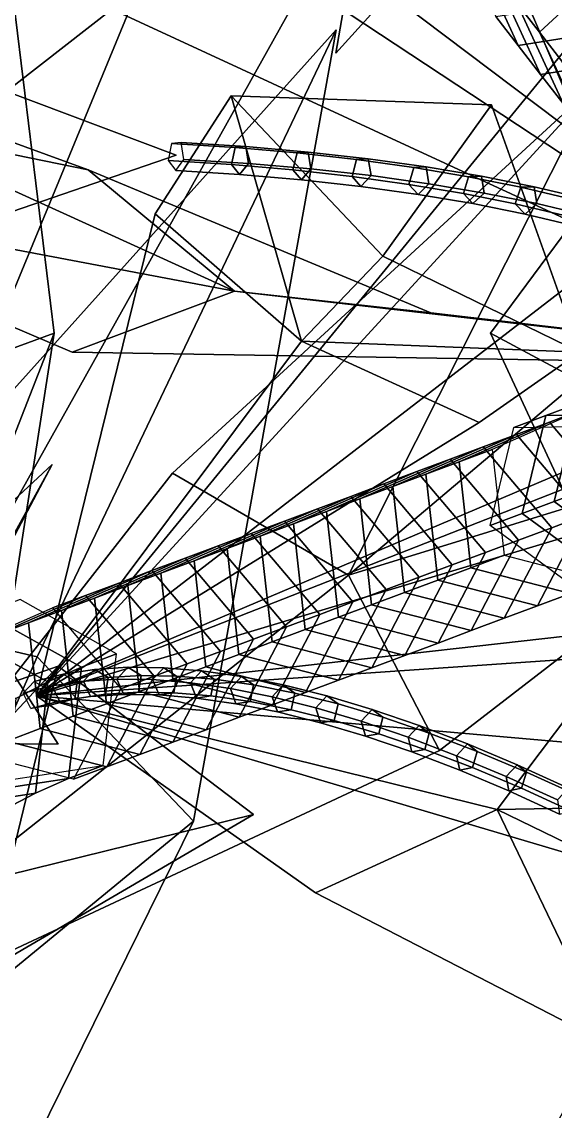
# Model space of a CAD drawing. Header units: metres. Extents: x -366 to 149, y -229 to 234.
# Drawn here: x -17.4 to -5.36, y 2.64 to 27.22 of the extents above; entities that cross this region are included whole.
import ezdxf

# ---------------------------------------------------------------- set-up
doc = ezdxf.new("R2010")
doc.units = ezdxf.units.M

msp = doc.modelspace()

# ---------------------------------------------------------------- linework, layer by layer
at = {"layer": 'coral-li_Intrnd', "color": 3}
for points in [[(-7.2363, 28.9512, 273.6055), (-7.7432, 29.6062, 275.7333), (-6.7021, 27.3413, 276.6785), (-6.1953, 26.6863, 274.5507)], [(-3.7266, 28.8257, 267.1297), (-4.2334, 29.4807, 269.2575), (-6.2226, 27.6413, 269.3499), (-5.7158, 26.9863, 267.2221)], [(-6.7295, 28.2962, 271.4777), (-7.2363, 28.9512, 273.6055), (-6.1953, 26.6863, 274.5507), (-5.6885, 26.03143, 272.4229)], [(-3.2198, 28.1708, 265.0019), (-3.7266, 28.8257, 267.1297), (-5.7158, 26.9863, 267.2221), (-5.209, 26.3313, 265.0943)], [(-6.2226, 27.6413, 269.3499), (-6.7295, 28.2962, 271.4777), (-5.6885, 26.03143, 272.4229), (-5.1816, 25.3764, 270.295)], [(-6.1953, 26.6863, 274.5507), (-6.7021, 27.3413, 276.6785), (-4.1141, 27.7512, 277.1688), (-3.6072, 27.09633, 275.041)], [(-5.7158, 26.9863, 267.2221), (-6.2226, 27.6413, 269.3499), (-5.1816, 25.3764, 270.295), (-4.6748, 24.7214, 268.1672)], [(-5.6885, 26.03143, 272.4229), (-6.1953, 26.6863, 274.5507), (-3.6072, 27.09633, 275.041), (-3.1004, 26.4413, 272.9131)], [(-5.209, 26.3313, 265.0943), (-5.7158, 26.9863, 267.2221), (-4.6748, 24.7214, 268.1672), (-4.1679, 24.06653, 266.0394)], [(-5.1816, 25.3764, 270.295), (-5.6885, 26.03143, 272.4229), (-3.1004, 26.4413, 272.9131), (-2.5935, 25.7863, 270.7853)], [(-4.8429, 18.6087, 467.802), (-4.119, 18.879, 469.6491), (-4.6579, 16.6681, 470.1838), (-5.3818, 16.3978, 468.3368)], [(-5.4871, 18.1892, 461.5327), (-4.7391, 18.4685, 463.4413), (-6.7792, 17.5708, 464.3722), (-7.5272, 17.2915, 462.4636)], [(-5.5668, 18.3384, 465.955), (-4.8429, 18.6087, 467.802), (-5.3818, 16.3978, 468.3368), (-6.1057, 16.1275, 466.4897)], [(-3.3926, 18.3762, 465.0973), (-2.6687, 18.6466, 466.9444), (-4.8429, 18.6087, 467.802), (-5.5668, 18.3384, 465.955)], [(-3.9414, 16.3642, 461.194), (-3.1934, 16.6435, 463.1026), (-4.7391, 18.4685, 463.4413), (-5.4871, 18.1892, 461.5327)], [(-6.2351, 17.9099, 459.6241), (-5.4871, 18.1892, 461.5327), (-7.5272, 17.2915, 462.4636), (-8.2752, 17.01218, 460.555)], [(-6.2907, 18.06808, 464.1079), (-5.5668, 18.3384, 465.955), (-6.1057, 16.1275, 466.4897), (-6.8296, 15.8572, 464.6427)], [(-4.1164, 18.1059, 463.2503), (-3.3926, 18.3762, 465.0973), (-5.5668, 18.3384, 465.955), (-6.2907, 18.06808, 464.1079)], [(-4.6894, 16.08493, 459.2854), (-3.9414, 16.3642, 461.194), (-5.4871, 18.1892, 461.5327), (-6.2351, 17.9099, 459.6241)], [(-6.9831, 17.6306, 457.7155), (-6.2351, 17.9099, 459.6241), (-8.2752, 17.01218, 460.555), (-9.02321, 16.7328, 458.6465)], [(-5.4374, 15.8056, 457.3769), (-4.6894, 16.08493, 459.2854), (-6.2351, 17.9099, 459.6241), (-6.9831, 17.6306, 457.7155)], [(-7.7311, 17.3512, 455.807), (-6.9831, 17.6306, 457.7155), (-9.02321, 16.7328, 458.6465), (-9.7712, 16.4535, 456.7379)], [(-6.1854, 15.5262, 455.4683), (-5.4374, 15.8056, 457.3769), (-6.9831, 17.6306, 457.7155), (-7.7311, 17.3512, 455.807)], [(-7.5272, 17.2915, 462.4636), (-6.7792, 17.5708, 464.3722), (-6.5134, 15.1826, 464.6175), (-7.2614, 14.9032, 462.709)], [(-8.4791, 17.07195, 453.8984), (-7.7311, 17.3512, 455.807), (-9.7712, 16.4535, 456.7379), (-10.5192, 16.1741, 454.8293)], [(-6.9334, 15.2469, 453.5597), (-6.1854, 15.5262, 455.4683), (-7.7311, 17.3512, 455.807), (-8.4791, 17.07195, 453.8984)], [(-8.2752, 17.01218, 460.555), (-7.5272, 17.2915, 462.4636), (-7.2614, 14.9032, 462.709), (-8.00941, 14.6239, 460.8004)], [(-9.2271, 16.7926, 451.9898), (-8.4791, 17.07195, 453.8984), (-10.5192, 16.1741, 454.8293), (-11.2672, 15.8948, 452.9207)], [(-7.6814, 14.9676, 451.6512), (-6.9334, 15.2469, 453.5597), (-8.4791, 17.07195, 453.8984), (-9.2271, 16.7926, 451.9898)], [(-9.02321, 16.7328, 458.6465), (-8.2752, 17.01218, 460.555), (-8.00941, 14.6239, 460.8004), (-8.7574, 14.3446, 458.8918)], [(-9.9751, 16.5132, 450.0813), (-9.2271, 16.7926, 451.9898), (-11.2672, 15.8948, 452.9207), (-12.0152, 15.6155, 451.0122)], [(-8.4294, 14.6882, 449.7426), (-7.6814, 14.9676, 451.6512), (-9.2271, 16.7926, 451.9898), (-9.9751, 16.5132, 450.0813)], [(-9.7712, 16.4535, 456.7379), (-9.02321, 16.7328, 458.6465), (-8.7574, 14.3446, 458.8918), (-9.5053, 14.0653, 456.9832)], [(-10.7231, 16.2339, 448.1727), (-9.9751, 16.5132, 450.0813), (-12.0152, 15.6155, 451.0122), (-12.7631, 15.3362, 449.1036)], [(-9.1774, 14.4089, 447.834), (-8.4294, 14.6882, 449.7426), (-9.9751, 16.5132, 450.0813), (-10.7231, 16.2339, 448.1727)], [(-5.3818, 16.3978, 468.3368), (-4.6579, 16.6681, 470.1838), (-2.8218, 15.319, 469.6617), (-3.5456, 15.04872, 467.8146)], [(-11.4711, 15.9546, 446.2641), (-10.7231, 16.2339, 448.1727), (-12.7631, 15.3362, 449.1036), (-13.5111, 15.05687, 447.195)], [(-9.9254, 14.1296, 445.9254), (-9.1774, 14.4089, 447.834), (-10.7231, 16.2339, 448.1727), (-11.4711, 15.9546, 446.2641)], [(-10.5192, 16.1741, 454.8293), (-9.7712, 16.4535, 456.7379), (-9.5053, 14.0653, 456.9832), (-10.2533, 13.7859, 455.0747)], [(-6.1057, 16.1275, 466.4897), (-5.3818, 16.3978, 468.3368), (-3.5456, 15.04872, 467.8146), (-4.2695, 14.7783, 465.9676)], [(-5.7598, 14.04224, 460.0039), (-5.01184, 14.3215, 461.9124), (-3.9414, 16.3642, 461.194), (-4.6894, 16.08493, 459.2854)], [(-11.2672, 15.8948, 452.9207), (-10.5192, 16.1741, 454.8293), (-10.2533, 13.7859, 455.0747), (-11.00139, 13.5066, 453.1661)], [(-6.8296, 15.8572, 464.6427), (-6.1057, 16.1275, 466.4897), (-4.2695, 14.7783, 465.9676), (-4.9934, 14.508, 464.1205)], [(-6.5078, 13.7629, 458.0953), (-5.7598, 14.04224, 460.0039), (-4.6894, 16.08493, 459.2854), (-5.4374, 15.8056, 457.3769)], [(-12.2191, 15.6753, 444.3556), (-11.4711, 15.9546, 446.2641), (-13.5111, 15.05687, 447.195), (-14.2591, 14.7775, 445.2865)], [(-10.6734, 13.8503, 444.0169), (-9.9254, 14.1296, 445.9254), (-11.4711, 15.9546, 446.2641), (-12.2191, 15.6753, 444.3556)], [(-12.0152, 15.6155, 451.0122), (-11.2672, 15.8948, 452.9207), (-11.00139, 13.5066, 453.1661), (-11.7493, 13.2273, 451.2575)], [(-7.2558, 13.4835, 456.1867), (-6.5078, 13.7629, 458.0953), (-5.4374, 15.8056, 457.3769), (-6.1854, 15.5262, 455.4683)], [(-12.9671, 15.3959, 442.447), (-12.2191, 15.6753, 444.3556), (-14.2591, 14.7775, 445.2865), (-15.00718, 14.4982, 443.3779)], [(-11.4214, 13.5709, 442.1083), (-10.6734, 13.8503, 444.0169), (-12.2191, 15.6753, 444.3556), (-12.9671, 15.3959, 442.447)], [(-12.7631, 15.3362, 449.1036), (-12.0152, 15.6155, 451.0122), (-11.7493, 13.2273, 451.2575), (-12.4973, 12.9479, 449.349)], [(-8.00383, 13.2042, 454.2782), (-7.2558, 13.4835, 456.1867), (-6.1854, 15.5262, 455.4683), (-6.9334, 15.2469, 453.5597)], [(-13.7151, 15.1166, 440.5384), (-12.9671, 15.3959, 442.447), (-15.00718, 14.4982, 443.3779), (-15.7551, 14.2188, 441.4693)], [(-12.1694, 13.2916, 440.1997), (-11.4214, 13.5709, 442.1083), (-12.9671, 15.3959, 442.447), (-13.7151, 15.1166, 440.5384)], [(-13.5111, 15.05687, 447.195), (-12.7631, 15.3362, 449.1036), (-12.4973, 12.9479, 449.349), (-13.2453, 12.6686, 447.4404)], [(-8.7518, 12.9249, 452.3696), (-8.00383, 13.2042, 454.2782), (-6.9334, 15.2469, 453.5597), (-7.6814, 14.9676, 451.6512)], [(-14.4631, 14.8373, 438.6299), (-13.7151, 15.1166, 440.5384), (-15.7551, 14.2188, 441.4693), (-16.5031, 13.9395, 439.5608)], [(-12.9174, 13.01231, 438.2912), (-12.1694, 13.2916, 440.1997), (-13.7151, 15.1166, 440.5384), (-14.4631, 14.8373, 438.6299)], [(-14.2591, 14.7775, 445.2865), (-13.5111, 15.05687, 447.195), (-13.2453, 12.6686, 447.4404), (-13.9933, 12.3893, 445.5318)], [(-7.2614, 14.9032, 462.709), (-6.5134, 15.1826, 464.6175), (-4.2638, 14.6009, 463.821), (-5.01184, 14.3215, 461.9124)], [(-15.2111, 14.5579, 436.7213), (-14.4631, 14.8373, 438.6299), (-16.5031, 13.9395, 439.5608), (-17.2511, 13.6602, 437.6522)], [(-13.6654, 12.7329, 436.3826), (-12.9174, 13.01231, 438.2912), (-14.4631, 14.8373, 438.6299), (-15.2111, 14.5579, 436.7213)], [(-15.00718, 14.4982, 443.3779), (-14.2591, 14.7775, 445.2865), (-13.9933, 12.3893, 445.5318), (-14.7413, 12.11, 443.6233)], [(-9.4998, 12.6455, 450.461), (-8.7518, 12.9249, 452.3696), (-7.6814, 14.9676, 451.6512), (-8.4294, 14.6882, 449.7426)], [(-8.00941, 14.6239, 460.8004), (-7.2614, 14.9032, 462.709), (-5.01184, 14.3215, 461.9124), (-5.7598, 14.04224, 460.0039)], [(-15.9591, 14.2786, 434.8127), (-15.2111, 14.5579, 436.7213), (-17.2511, 13.6602, 437.6522), (-17.9991, 13.3809, 435.7436)], [(-14.4134, 12.4536, 434.474), (-13.6654, 12.7329, 436.3826), (-15.2111, 14.5579, 436.7213), (-15.9591, 14.2786, 434.8127)], [(-10.2478, 12.3662, 448.5525), (-9.4998, 12.6455, 450.461), (-8.4294, 14.6882, 449.7426), (-9.1774, 14.4089, 447.834)], [(-8.7574, 14.3446, 458.8918), (-8.00941, 14.6239, 460.8004), (-5.7598, 14.04224, 460.0039), (-6.5078, 13.7629, 458.0953)], [(-16.707, 13.9993, 432.9041), (-15.9591, 14.2786, 434.8127), (-17.9991, 13.3809, 435.7436), (-18.7471, 13.1015, 433.8351)], [(-15.1614, 12.1743, 432.5655), (-14.4134, 12.4536, 434.474), (-15.9591, 14.2786, 434.8127), (-16.707, 13.9993, 432.9041)], [(-15.7551, 14.2188, 441.4693), (-15.00718, 14.4982, 443.3779), (-14.7413, 12.11, 443.6233), (-15.4893, 11.8306, 441.7147)], [(-10.9958, 12.08694, 446.6439), (-10.2478, 12.3662, 448.5525), (-9.1774, 14.4089, 447.834), (-9.9254, 14.1296, 445.9254)], [(-9.5053, 14.0653, 456.9832), (-8.7574, 14.3446, 458.8918), (-6.5078, 13.7629, 458.0953), (-7.2558, 13.4835, 456.1867)], [(-16.055, 12.6621, 430.4622), (-15.2603, 12.9587, 432.4894), (-17.4349, 14.1848, 433.1622), (-18.2509, 13.8795, 431.0791)], [(-16.5031, 13.9395, 439.5608), (-15.7551, 14.2188, 441.4693), (-15.4893, 11.8306, 441.7147), (-16.2373, 11.5513, 439.8061)], [(-11.7438, 11.8076, 444.7353), (-10.9958, 12.08694, 446.6439), (-9.9254, 14.1296, 445.9254), (-10.6734, 13.8503, 444.0169)], [(-10.2533, 13.7859, 455.0747), (-9.5053, 14.0653, 456.9832), (-7.2558, 13.4835, 456.1867), (-8.00383, 13.2042, 454.2782)], [(-16.8127, 12.3271, 428.4268), (-16.055, 12.6621, 430.4622), (-18.2509, 13.8795, 431.0791), (-19.02907, 13.5348, 428.9875)], [(-17.2511, 13.6602, 437.6522), (-16.5031, 13.9395, 439.5608), (-16.2373, 11.5513, 439.8061), (-16.9853, 11.272, 437.8976)], [(-12.4918, 11.5282, 442.8268), (-11.7438, 11.8076, 444.7353), (-10.6734, 13.8503, 444.0169), (-11.4214, 13.5709, 442.1083)], [(-11.00139, 13.5066, 453.1661), (-10.2533, 13.7859, 455.0747), (-8.00383, 13.2042, 454.2782), (-8.7518, 12.9249, 452.3696)], [(-17.5331, 11.9538, 426.3845), (-16.8127, 12.3271, 428.4268), (-19.02907, 13.5348, 428.9875), (-19.7687, 13.1507, 426.8889)], [(-17.9991, 13.3809, 435.7436), (-17.2511, 13.6602, 437.6522), (-16.9853, 11.272, 437.8976), (-17.7333, 10.9926, 435.989)], [(-13.2398, 11.2489, 440.9182), (-12.4918, 11.5282, 442.8268), (-11.4214, 13.5709, 442.1083), (-12.1694, 13.2916, 440.1997)], [(-13.9877, 10.9696, 439.0096), (-13.2398, 11.2489, 440.9182), (-12.1694, 13.2916, 440.1997), (-12.9174, 13.01231, 438.2912)], [(-11.7493, 13.2273, 451.2575), (-11.00139, 13.5066, 453.1661), (-8.7518, 12.9249, 452.3696), (-9.4998, 12.6455, 450.461)], [(-12.4973, 12.9479, 449.349), (-11.7493, 13.2273, 451.2575), (-9.4998, 12.6455, 450.461), (-10.2478, 12.3662, 448.5525)], [(-16.3475, 10.147, 430.9852), (-15.5659, 10.4382, 432.9781), (-15.2603, 12.9587, 432.4894), (-16.055, 12.6621, 430.4622)], [(-14.7357, 10.6902, 437.101), (-13.9877, 10.9696, 439.0096), (-12.9174, 13.01231, 438.2912), (-13.6654, 12.7329, 436.3826)], [(-13.2453, 12.6686, 447.4404), (-12.4973, 12.9479, 449.349), (-10.2478, 12.3662, 448.5525), (-10.9958, 12.08694, 446.6439)], [(-17.09275, 9.8179, 428.9843), (-16.3475, 10.147, 430.9852), (-16.055, 12.6621, 430.4622), (-16.8127, 12.3271, 428.4268)], [(-15.4837, 10.4109, 435.1925), (-14.7357, 10.6902, 437.101), (-13.6654, 12.7329, 436.3826), (-14.4134, 12.4536, 434.474)], [(-13.9933, 12.3893, 445.5318), (-13.2453, 12.6686, 447.4404), (-10.9958, 12.08694, 446.6439), (-11.7438, 11.8076, 444.7353)], [(-17.8012, 9.4513, 426.9766), (-17.09275, 9.8179, 428.9843), (-16.8127, 12.3271, 428.4268), (-17.5331, 11.9538, 426.3845)], [(-16.2317, 10.1316, 433.2839), (-15.4837, 10.4109, 435.1925), (-14.4134, 12.4536, 434.474), (-15.1614, 12.1743, 432.5655)], [(-14.7413, 12.11, 443.6233), (-13.9933, 12.3893, 445.5318), (-11.7438, 11.8076, 444.7353), (-12.4918, 11.5282, 442.8268)], [(-15.4893, 11.8306, 441.7147), (-14.7413, 12.11, 443.6233), (-12.4918, 11.5282, 442.8268), (-13.2398, 11.2489, 440.9182)], [(-16.2373, 11.5513, 439.8061), (-15.4893, 11.8306, 441.7147), (-13.2398, 11.2489, 440.9182), (-13.9877, 10.9696, 439.0096)], [(-16.9853, 11.272, 437.8976), (-16.2373, 11.5513, 439.8061), (-13.9877, 10.9696, 439.0096), (-14.7357, 10.6902, 437.101)], [(-17.7333, 10.9926, 435.989), (-16.9853, 11.272, 437.8976), (-14.7357, 10.6902, 437.101), (-15.4837, 10.4109, 435.1925)], [(-18.4813, 10.7133, 434.0804), (-17.7333, 10.9926, 435.989), (-15.4837, 10.4109, 435.1925), (-16.2317, 10.1316, 433.2839)], [(-18.727, 9.7865, 431.9302), (-17.9323, 10.08308, 433.9575), (-15.5659, 10.4382, 432.9781), (-16.3475, 10.147, 430.9852)], [(-19.4847, 9.4515, 429.8948), (-18.727, 9.7865, 431.9302), (-16.3475, 10.147, 430.9852), (-17.09275, 9.8179, 428.9843)], [(-20.2051, 9.07822, 427.8525), (-19.4847, 9.4515, 429.8948), (-17.09275, 9.8179, 428.9843), (-17.8012, 9.4513, 426.9766)], [(-4.4409, 2.7246, 196.8143), (-5.1819, 2.6332, 200.1374), (-7.05757, -0.8704, 199.623), (-6.3284, -0.7805, 196.3563)], [(-3.7811, 2.806, 193.4738), (-4.4409, 2.7246, 196.8143), (-6.3284, -0.7805, 196.3563), (-5.6791, -0.7004, 193.0725)], [(-3.2029, 2.8773, 190.118), (-3.7811, 2.806, 193.4738), (-5.6791, -0.7004, 193.0725), (-5.1099, -0.6302, 189.7736)]]:
    msp.add_3dface(points, dxfattribs=at)
at = {"layer": 'coral-li_Leaf', "color": 3}
for points in [[(-10.3092, 26.5111, 308.8526), (-8.2238, 28.8165, 312.8161), (-9.533, 30.9833, 309.7393)], [(-10.3092, 26.5111, 308.8526), (-9.533, 30.9833, 309.7393), (-8.2238, 28.8165, 312.8161)], [(-18.7849, 26.03653, 266.9818), (-18.09978, 22.7733, 268.6992), (-13.9142, 24.2087, 265.5292)], [(-18.7849, 26.03653, 266.9818), (-13.9142, 24.2087, 265.5292), (-18.09978, 22.7733, 268.6992)], [(-16.5823, 10.9251, 381.8971), (-18.9925, 14.6879, 384.1454), (-20.06089, 10.9526, 384.896)], [(-16.5823, 10.9251, 381.8971), (-20.06089, 10.9526, 384.896), (-18.9925, 14.6879, 384.1454)]]:
    msp.add_3dface(points, dxfattribs=at)
at = {"layer": 'coral-li_Mrstm', "color": 3}
for points in [[(2.02749, 19.4655, 244.4301), (-4.793, 44.3931, 276.3858), (-8.1235, 41.8907, 278.3455)], [(2.02749, 19.4655, 244.4301), (-8.1235, 41.8907, 278.3455), (-4.793, 44.3931, 276.3858)], [(-8.1235, 41.8907, 278.3455), (-11.8492, 39.4601, 277.6223), (2.02749, 19.4655, 244.4301)], [(-8.1235, 41.8907, 278.3455), (2.02749, 19.4655, 244.4301), (-11.8492, 39.4601, 277.6223)], [(-18.1243, 25.3629, 433.9338), (-14.5645, 40.9372, 450.228), (-14.7745, 27.9715, 432.1538)], [(-18.1243, 25.3629, 433.9338), (-14.7745, 27.9715, 432.1538), (-14.5645, 40.9372, 450.228)], [(-20.8565, 18.6616, 422.5858), (-18.5835, 35.7713, 450.2134), (-16.6714, 20.1926, 420.068)], [(-20.8565, 18.6616, 422.5858), (-16.6714, 20.1926, 420.068), (-18.5835, 35.7713, 450.2134)], [(2.02749, 19.4655, 244.4301), (-19.3225, 35.5535, 275.6458), (-17.9007, 32.5984, 278.8769)], [(2.02749, 19.4655, 244.4301), (-17.9007, 32.5984, 278.8769), (-19.3225, 35.5535, 275.6458)], [(-17.9007, 32.5984, 278.8769), (-17.03276, 28.2797, 279.8291), (2.02749, 19.4655, 244.4301)], [(-17.9007, 32.5984, 278.8769), (2.02749, 19.4655, 244.4301), (-17.03276, 28.2797, 279.8291)], [(-3.1866, 21.1265, 307.905), (-7.216, 30.5003, 340.4869), (-2.806, 26.196, 308.4992)], [(-3.1866, 21.1265, 307.905), (-2.806, 26.196, 308.4992), (-7.216, 30.5003, 340.4869)], [(-2.806, 26.196, 308.4992), (-7.216, 30.5003, 340.4869), (-0.1401, 30.3816, 307.2453)], [(-2.806, 26.196, 308.4992), (-0.1401, 30.3816, 307.2453), (-7.216, 30.5003, 340.4869)], [(-3.2787, 27.03869, 469.9467), (-2.1094, 30.2857, 467.0483), (-17.06727, 12.01573, 433.3356)], [(-3.2787, 27.03869, 469.9467), (-17.06727, 12.01573, 433.3356), (-2.1094, 30.2857, 467.0483)], [(-20.8398, 24.8868, 304.6066), (-32.1071, 29.7935, 334.7755), (-15.901, 23.8768, 305.4933)], [(-20.8398, 24.8868, 304.6066), (-15.901, 23.8768, 305.4933), (-32.1071, 29.7935, 334.7755)], [(-14.7745, 27.9715, 432.1538), (-11.05286, 28.00321, 429.6123), (-25.1971, 2.7362, 400.3618)], [(-14.7745, 27.9715, 432.1538), (-25.1971, 2.7362, 400.3618), (-11.05286, 28.00321, 429.6123)], [(-25.1971, 2.7362, 400.3618), (-18.1243, 25.3629, 433.9338), (-14.7745, 27.9715, 432.1538)], [(-25.1971, 2.7362, 400.3618), (-14.7745, 27.9715, 432.1538), (-18.1243, 25.3629, 433.9338)], [(-17.06727, 12.01573, 433.3356), (-3.4636, 22.4965, 470.6742), (-3.2787, 27.03869, 469.9467)], [(-17.06727, 12.01573, 433.3356), (-3.2787, 27.03869, 469.9467), (-3.4636, 22.4965, 470.6742)], [(-21.9765, 14.04565, 424.0147), (-10.301, 27.03453, 453.3517), (-17.05013, 12.8942, 424.7914)], [(-21.9765, 14.04565, 424.0147), (-17.05013, 12.8942, 424.7914), (-10.301, 27.03453, 453.3517)], [(-17.05013, 12.8942, 424.7914), (-10.301, 27.03453, 453.3517), (-13.5259, 9.1867, 424.6089)], [(-17.05013, 12.8942, 424.7914), (-13.5259, 9.1867, 424.6089), (-10.301, 27.03453, 453.3517)], [(-13.997, 17.03917, 437.2271), (-4.4412, 25.8139, 456.0001), (-10.02568, 14.7314, 437.5388)], [(-13.997, 17.03917, 437.2271), (-10.02568, 14.7314, 437.5388), (-4.4412, 25.8139, 456.0001)], [(-4.4412, 25.8139, 456.0001), (-0.1151, 23.09576, 456.3073), (-10.02568, 14.7314, 437.5388)], [(-4.4412, 25.8139, 456.0001), (-10.02568, 14.7314, 437.5388), (-0.1151, 23.09576, 456.3073)], [(-11.08683, 20.01733, 474.0345), (-12.6722, 25.5508, 495.5215), (-14.3857, 22.8871, 472.9424)], [(-11.08683, 20.01733, 474.0345), (-14.3857, 22.8871, 472.9424), (-12.6722, 25.5508, 495.5215)], [(-9.252, 21.9276, 496.6933), (-6.7972, 25.3482, 528.996), (-12.6722, 25.5508, 495.5215)], [(-9.252, 21.9276, 496.6933), (-12.6722, 25.5508, 495.5215), (-6.7972, 25.3482, 528.996)], [(-11.08683, 20.01733, 474.0345), (-9.252, 21.9276, 496.6933), (-12.6722, 25.5508, 495.5215)], [(-11.08683, 20.01733, 474.0345), (-12.6722, 25.5508, 495.5215), (-9.252, 21.9276, 496.6933)], [(-4.8031, 19.769, 495.3718), (-6.7972, 25.3482, 528.996), (-9.252, 21.9276, 496.6933)], [(-4.8031, 19.769, 495.3718), (-9.252, 21.9276, 496.6933), (-6.7972, 25.3482, 528.996)], [(-25.00515, 23.4892, 301.9806), (-20.8398, 24.8868, 304.6066), (-12.6004, 21.1441, 283.6652)], [(-25.00515, 23.4892, 301.9806), (-12.6004, 21.1441, 283.6652), (-20.8398, 24.8868, 304.6066)], [(-12.6004, 21.1441, 283.6652), (-20.8398, 24.8868, 304.6066), (-15.901, 23.8768, 305.4933)], [(-12.6004, 21.1441, 283.6652), (-15.901, 23.8768, 305.4933), (-20.8398, 24.8868, 304.6066)], [(-12.6004, 21.1441, 283.6652), (-15.901, 23.8768, 305.4933), (-8.1644, 20.651, 284.2898)], [(-12.6004, 21.1441, 283.6652), (-8.1644, 20.651, 284.2898), (-15.901, 23.8768, 305.4933)], [(-6.8216, 20.1975, 504.7668), (-4.2297, 23.6816, 527.1694), (-2.8452, 18.06868, 505.689)], [(-6.8216, 20.1975, 504.7668), (-2.8452, 18.06868, 505.689), (-4.2297, 23.6816, 527.1694)], [(-16.2599, 19.7681, 281.2343), (-25.00515, 23.4892, 301.9806), (-12.6004, 21.1441, 283.6652)], [(-16.2599, 19.7681, 281.2343), (-12.6004, 21.1441, 283.6652), (-25.00515, 23.4892, 301.9806)], [(-11.08683, 20.01733, 474.0345), (-14.3857, 22.8871, 472.9424), (-17.06727, 12.01573, 433.3356)], [(-11.08683, 20.01733, 474.0345), (-17.06727, 12.01573, 433.3356), (-14.3857, 22.8871, 472.9424)], [(-10.02568, 14.7314, 437.5388), (-0.1151, 23.09576, 456.3073), (1.9459, 18.4266, 455.9196)], [(-10.02568, 14.7314, 437.5388), (1.9459, 18.4266, 455.9196), (-0.1151, 23.09576, 456.3073)], [(-4.8031, 19.769, 495.3718), (-9.252, 21.9276, 496.6933), (-11.08683, 20.01733, 474.0345)], [(-4.8031, 19.769, 495.3718), (-11.08683, 20.01733, 474.0345), (-9.252, 21.9276, 496.6933)], [(2.02749, 19.4655, 244.4301), (-16.2599, 19.7681, 281.2343), (-12.6004, 21.1441, 283.6652)], [(2.02749, 19.4655, 244.4301), (-12.6004, 21.1441, 283.6652), (-16.2599, 19.7681, 281.2343)], [(-12.6004, 21.1441, 283.6652), (-8.1644, 20.651, 284.2898), (2.02749, 19.4655, 244.4301)], [(-12.6004, 21.1441, 283.6652), (2.02749, 19.4655, 244.4301), (-8.1644, 20.651, 284.2898)], [(-17.06727, 12.01573, 433.3356), (1.7127, 19.9843, 469.0131), (5.845, 20.9982, 467.255)], [(-17.06727, 12.01573, 433.3356), (5.845, 20.9982, 467.255), (1.7127, 19.9843, 469.0131)], [(5.845, 20.9982, 467.255), (8.9778, 19.8295, 464.2333), (-17.06727, 12.01573, 433.3356)], [(5.845, 20.9982, 467.255), (-17.06727, 12.01573, 433.3356), (8.9778, 19.8295, 464.2333)], [(-21.9497, 6.6872, 403.1988), (-20.8565, 18.6616, 422.5858), (-16.6714, 20.1926, 420.068)], [(-21.9497, 6.6872, 403.1988), (-16.6714, 20.1926, 420.068), (-20.8565, 18.6616, 422.5858)], [(-21.9497, 6.6872, 403.1988), (-16.6714, 20.1926, 420.068), (-18.5291, 8.2658, 400.7251)], [(-21.9497, 6.6872, 403.1988), (-18.5291, 8.2658, 400.7251), (-16.6714, 20.1926, 420.068)], [(-5.09934, 16.485, 463.8727), (-6.8216, 20.1975, 504.7668), (-2.8452, 18.06868, 505.689)], [(-5.09934, 16.485, 463.8727), (-2.8452, 18.06868, 505.689), (-6.8216, 20.1975, 504.7668)], [(-17.06727, 12.01573, 433.3356), (-7.0751, 18.1799, 472.7213), (-11.08683, 20.01733, 474.0345)], [(-17.06727, 12.01573, 433.3356), (-11.08683, 20.01733, 474.0345), (-7.0751, 18.1799, 472.7213)], [(-7.0751, 18.1799, 472.7213), (-4.8031, 19.769, 495.3718), (-11.08683, 20.01733, 474.0345)], [(-7.0751, 18.1799, 472.7213), (-11.08683, 20.01733, 474.0345), (-4.8031, 19.769, 495.3718)], [(-10.02568, 14.7314, 437.5388), (1.9459, 18.4266, 455.9196), (-7.9726, 10.7757, 436.8687)], [(-10.02568, 14.7314, 437.5388), (-7.9726, 10.7757, 436.8687), (1.9459, 18.4266, 455.9196)], [(-21.8446, 7.9067, 427.3506), (-16.7128, 17.2344, 458.1377), (-24.06819, 3.3431, 428.0043)], [(-21.8446, 7.9067, 427.3506), (-24.06819, 3.3431, 428.0043), (-16.7128, 17.2344, 458.1377)], [(-22.00336, 12.3227, 424.7674), (-16.7128, 17.2344, 458.1377), (-21.8446, 7.9067, 427.3506)], [(-22.00336, 12.3227, 424.7674), (-21.8446, 7.9067, 427.3506), (-16.7128, 17.2344, 458.1377)], [(-25.1971, 2.7362, 400.3618), (-13.997, 17.03917, 437.2271), (-10.02568, 14.7314, 437.5388)], [(-25.1971, 2.7362, 400.3618), (-10.02568, 14.7314, 437.5388), (-13.997, 17.03917, 437.2271)], [(-10.02568, 14.7314, 437.5388), (-7.9726, 10.7757, 436.8687), (-25.1971, 2.7362, 400.3618)], [(-10.02568, 14.7314, 437.5388), (-25.1971, 2.7362, 400.3618), (-7.9726, 10.7757, 436.8687)], [(-21.9765, 14.04565, 424.0147), (-17.05013, 12.8942, 424.7914), (-21.5985, 2.5594, 404.9686)], [(-21.9765, 14.04565, 424.0147), (-21.5985, 2.5594, 404.9686), (-17.05013, 12.8942, 424.7914)], [(-17.06727, 12.01573, 433.3356), (1.3488, 14.09169, 470.0181), (3.7608, 10.1873, 469.6541)], [(-17.06727, 12.01573, 433.3356), (3.7608, 10.1873, 469.6541), (1.3488, 14.09169, 470.0181)], [(-21.5985, 2.5594, 404.9686), (-17.05013, 12.8942, 424.7914), (-13.5259, 9.1867, 424.6089)], [(-21.5985, 2.5594, 404.9686), (-13.5259, 9.1867, 424.6089), (-17.05013, 12.8942, 424.7914)], [(-17.06727, 12.01573, 433.3356), (-4.05587, 12.907, 472.3097), (-6.6704, 9.4453, 473.8509)], [(-17.06727, 12.01573, 433.3356), (-6.6704, 9.4453, 473.8509), (-4.05587, 12.907, 472.3097)], [(-4.05587, 12.907, 472.3097), (3.7549, 9.6389, 493.5004), (-6.6704, 9.4453, 473.8509)], [(-4.05587, 12.907, 472.3097), (-6.6704, 9.4453, 473.8509), (3.7549, 9.6389, 493.5004)], [(-21.1741, 11.07545, 440.4036), (-16.578, 12.6854, 462.6974), (-22.06701, 6.8322, 441.9504)], [(-21.1741, 11.07545, 440.4036), (-22.06701, 6.8322, 441.9504), (-16.578, 12.6854, 462.6974)], [(-16.578, 12.6854, 462.6974), (-17.7213, 7.9665, 464.317), (-22.06701, 6.8322, 441.9504)], [(-16.578, 12.6854, 462.6974), (-22.06701, 6.8322, 441.9504), (-17.7213, 7.9665, 464.317)], [(-16.578, 12.6854, 462.6974), (-12.1704, 9.3321, 496.3875), (-17.7213, 7.9665, 464.317)], [(-16.578, 12.6854, 462.6974), (-17.7213, 7.9665, 464.317), (-12.1704, 9.3321, 496.3875)], [(-6.6704, 9.4453, 473.8509), (-10.7677, 7.5702, 473.7662), (-17.06727, 12.01573, 433.3356)], [(-6.6704, 9.4453, 473.8509), (-17.06727, 12.01573, 433.3356), (-10.7677, 7.5702, 473.7662)], [(3.7608, 10.1873, 469.6541), (3.6574, 5.8711, 468.3614), (-17.06727, 12.01573, 433.3356)], [(3.7608, 10.1873, 469.6541), (-17.06727, 12.01573, 433.3356), (3.6574, 5.8711, 468.3614)], [(3.7549, 9.6389, 493.5004), (0.7035, 5.8714, 495.1415), (-6.6704, 9.4453, 473.8509)], [(3.7549, 9.6389, 493.5004), (-6.6704, 9.4453, 473.8509), (0.7035, 5.8714, 495.1415)], [(-6.6704, 9.4453, 473.8509), (-4.1084, 4.134, 495.2998), (-10.7677, 7.5702, 473.7662)], [(-6.6704, 9.4453, 473.8509), (-10.7677, 7.5702, 473.7662), (-4.1084, 4.134, 495.2998)], [(-6.6704, 9.4453, 473.8509), (0.7035, 5.8714, 495.1415), (-4.1084, 4.134, 495.2998)], [(-6.6704, 9.4453, 473.8509), (-4.1084, 4.134, 495.2998), (0.7035, 5.8714, 495.1415)], [(-21.5985, 2.5594, 404.9686), (-13.5259, 9.1867, 424.6089), (-18.2894, -0.4654, 404.5093)], [(-21.5985, 2.5594, 404.9686), (-18.2894, -0.4654, 404.5093), (-13.5259, 9.1867, 424.6089)], [(-17.7213, 7.9665, 464.317), (-12.1704, 9.3321, 496.3875), (-21.08601, 4.1218, 464.0076)], [(-17.7213, 7.9665, 464.317), (-21.08601, 4.1218, 464.0076), (-12.1704, 9.3321, 496.3875)]]:
    msp.add_3dface(points, dxfattribs=at)
at = {"layer": 'coral-li_Petiole', "color": 3}
for points in [[(-12.5796, 24.3835, 264.4085), (-14.01947, 24.475, 265.3405), (-14.09405, 24.08792, 265.2634), (-12.6637, 23.9971, 264.3378)], [(-12.3451, 24.4039, 264.734), (-13.8004, 24.4966, 265.6767), (-14.01947, 24.475, 265.3405), (-12.5796, 24.3835, 264.4085)], [(-12.2838, 24.02226, 264.8661), (-13.7392, 24.1149, 265.8087), (-13.8004, 24.4966, 265.6767), (-12.3451, 24.4039, 264.734)], [(-11.1856, 24.2624, 263.4122), (-12.5796, 24.3835, 264.4085), (-12.6637, 23.9971, 264.3378), (-11.2789, 23.8769, 263.3484)], [(-10.9361, 24.2813, 263.7265), (-12.3451, 24.4039, 264.734), (-12.5796, 24.3835, 264.4085), (-11.1856, 24.2624, 263.4122)], [(-10.8749, 23.8996, 263.8586), (-12.2838, 24.02226, 264.8661), (-12.3451, 24.4039, 264.734), (-10.9361, 24.2813, 263.7265)], [(-12.6637, 23.9971, 264.3378), (-14.09405, 24.08792, 265.2634), (-13.9218, 23.8666, 265.5511), (-12.4819, 23.7751, 264.619)], [(-12.4819, 23.7751, 264.619), (-13.9218, 23.8666, 265.5511), (-13.7392, 24.1149, 265.8087), (-12.2838, 24.02226, 264.8661)], [(-9.841, 24.112, 262.3541), (-11.1856, 24.2624, 263.4122), (-11.2789, 23.8769, 263.3484), (-9.9431, 23.7276, 262.2976)], [(-9.577, 24.1291, 262.6565), (-10.9361, 24.2813, 263.7265), (-11.1856, 24.2624, 263.4122), (-9.841, 24.112, 262.3541)], [(-9.5158, 23.7474, 262.7886), (-10.8749, 23.8996, 263.8586), (-10.9361, 24.2813, 263.7265), (-9.577, 24.1291, 262.6565)], [(-8.5488, 23.9327, 261.2367), (-9.841, 24.112, 262.3541), (-9.9431, 23.7276, 262.2976), (-8.6595, 23.5496, 261.188)], [(-8.271, 23.9477, 261.5266), (-9.577, 24.1291, 262.6565), (-9.841, 24.112, 262.3541), (-8.5488, 23.9327, 261.2367)], [(-8.2098, 23.566, 261.6586), (-9.5158, 23.7474, 262.7886), (-9.577, 24.1291, 262.6565), (-8.271, 23.9477, 261.5266)], [(-11.2789, 23.8769, 263.3484), (-12.6637, 23.9971, 264.3378), (-12.4819, 23.7751, 264.619), (-11.08805, 23.654, 263.6227)], [(-11.08805, 23.654, 263.6227), (-12.4819, 23.7751, 264.619), (-12.2838, 24.02226, 264.8661), (-10.8749, 23.8996, 263.8586)], [(-9.9431, 23.7276, 262.2976), (-11.2789, 23.8769, 263.3484), (-11.08805, 23.654, 263.6227), (-9.7433, 23.5036, 262.5646)], [(-9.7433, 23.5036, 262.5646), (-11.08805, 23.654, 263.6227), (-10.8749, 23.8996, 263.8586), (-9.5158, 23.7474, 262.7886)], [(-7.3123, 23.7248, 260.0627), (-8.5488, 23.9327, 261.2367), (-8.6595, 23.5496, 261.188), (-7.4311, 23.3432, 260.0221)], [(-7.02135, 23.7374, 260.3394), (-8.271, 23.9477, 261.5266), (-8.5488, 23.9327, 261.2367), (-7.3123, 23.7248, 260.0627)], [(-6.9601, 23.3557, 260.4716), (-8.2098, 23.566, 261.6586), (-8.271, 23.9477, 261.5266), (-7.02135, 23.7374, 260.3394)], [(-8.6595, 23.5496, 261.188), (-9.9431, 23.7276, 262.2976), (-9.7433, 23.5036, 262.5646), (-8.4512, 23.3242, 261.4472)], [(-8.4512, 23.3242, 261.4472), (-9.7433, 23.5036, 262.5646), (-9.5158, 23.7474, 262.7886), (-8.2098, 23.566, 261.6586)], [(-6.1344, 23.489, 258.8351), (-7.3123, 23.7248, 260.0627), (-7.4311, 23.3432, 260.0221), (-6.2609, 23.1091, 258.8028)], [(-5.8308, 23.4989, 259.0981), (-7.02135, 23.7374, 260.3394), (-7.3123, 23.7248, 260.0627), (-6.1344, 23.489, 258.8351)], [(-5.7696, 23.1171, 259.2301), (-6.9601, 23.3557, 260.4716), (-7.02135, 23.7374, 260.3394), (-5.8308, 23.4989, 259.0981)], [(-7.4311, 23.3432, 260.0221), (-8.6595, 23.5496, 261.188), (-8.4512, 23.3242, 261.4472), (-7.2147, 23.1164, 260.2733)], [(-7.2147, 23.1164, 260.2733), (-8.4512, 23.3242, 261.4472), (-8.2098, 23.566, 261.6586), (-6.9601, 23.3557, 260.4716)], [(-6.0368, 22.8806, 259.0456), (-7.2147, 23.1164, 260.2733), (-6.9601, 23.3557, 260.4716), (-5.7696, 23.1171, 259.2301)], [(-5.01795, 23.2257, 257.5565), (-6.1344, 23.489, 258.8351), (-6.2609, 23.1091, 258.8028), (-5.1517, 22.8477, 257.5331)], [(-4.7025, 23.2326, 257.8053), (-5.8308, 23.4989, 259.0981), (-6.1344, 23.489, 258.8351), (-5.01795, 23.2257, 257.5565)], [(-4.6413, 22.8508, 257.9374), (-5.7696, 23.1171, 259.2301), (-5.8308, 23.4989, 259.0981), (-4.7025, 23.2326, 257.8053)], [(-6.2609, 23.1091, 258.8028), (-7.4311, 23.3432, 260.0221), (-7.2147, 23.1164, 260.2733), (-6.0368, 22.8806, 259.0456)], [(-5.1517, 22.8477, 257.5331), (-6.2609, 23.1091, 258.8028), (-6.0368, 22.8806, 259.0456), (-4.9203, 22.6173, 257.7671)], [(-4.9203, 22.6173, 257.7671), (-6.0368, 22.8806, 259.0456), (-5.7696, 23.1171, 259.2301), (-4.6413, 22.8508, 257.9374)], [(-16.4683, 12.5028, 434.8235), (-15.7619, 12.6096, 436.3184), (-16.01045, 12.3421, 436.455), (-16.7168, 12.2354, 434.96)], [(-16.1527, 12.3189, 434.7073), (-15.4536, 12.4242, 436.1859), (-15.7619, 12.6096, 436.3184), (-16.4683, 12.5028, 434.8235)], [(-15.7619, 12.6096, 436.3184), (-15.00416, 12.6573, 437.7911), (-15.2526, 12.3899, 437.9276), (-16.01045, 12.3421, 436.455)], [(-15.4536, 12.4242, 436.1859), (-14.7038, 12.4711, 437.6425), (-15.00416, 12.6573, 437.7911), (-15.7619, 12.6096, 436.3184)], [(-15.00416, 12.6573, 437.7911), (-14.1969, 12.6459, 439.238), (-14.4454, 12.3784, 439.3745), (-15.2526, 12.3899, 437.9276)], [(-14.7038, 12.4711, 437.6425), (-13.905, 12.4595, 439.0736), (-14.1969, 12.6459, 439.238), (-15.00416, 12.6573, 437.7911)], [(-14.1969, 12.6459, 439.238), (-13.3421, 12.5754, 440.6556), (-13.5906, 12.3079, 440.7921), (-14.4454, 12.3784, 439.3745)], [(-13.905, 12.4595, 439.0736), (-13.05926, 12.3894, 440.4757), (-13.3421, 12.5754, 440.6556), (-14.1969, 12.6459, 439.238)], [(-13.3421, 12.5754, 440.6556), (-12.4418, 12.4459, 442.0405), (-12.6903, 12.1784, 442.177), (-13.5906, 12.3079, 440.7921)], [(-13.05926, 12.3894, 440.4757), (-12.1684, 12.261, 441.8454), (-12.4418, 12.4459, 442.0405), (-13.3421, 12.5754, 440.6556)], [(-17.1169, 12.3388, 433.3217), (-16.4683, 12.5028, 434.8235), (-16.7168, 12.2354, 434.96), (-17.3654, 12.07136, 433.4583)], [(-16.8012, 12.1549, 433.2055), (-16.1527, 12.3189, 434.7073), (-16.4683, 12.5028, 434.8235), (-17.1169, 12.3388, 433.3217)], [(-16.8507, 11.7799, 433.2679), (-16.2022, 11.944, 434.7696), (-16.1527, 12.3189, 434.7073), (-16.8012, 12.1549, 433.2055)], [(-16.7168, 12.2354, 434.96), (-16.01045, 12.3421, 436.455), (-15.8498, 11.9979, 436.4036), (-16.5488, 11.8926, 434.9249)], [(-16.2022, 11.944, 434.7696), (-15.5076, 12.04839, 436.2382), (-15.4536, 12.4242, 436.1859), (-16.1527, 12.3189, 434.7073)], [(-16.01045, 12.3421, 436.455), (-15.2526, 12.3899, 437.9276), (-15.09998, 12.04484, 437.8602), (-15.8498, 11.9979, 436.4036)], [(-15.5076, 12.04839, 436.2382), (-14.7627, 12.09478, 437.685), (-14.7038, 12.4711, 437.6425), (-15.4536, 12.4242, 436.1859)], [(-15.2526, 12.3899, 437.9276), (-14.4454, 12.3784, 439.3745), (-14.3012, 12.03322, 439.2912), (-15.09998, 12.04484, 437.8602)], [(-14.7627, 12.09478, 437.685), (-13.9691, 12.08304, 439.1063), (-13.905, 12.4595, 439.0736), (-14.7038, 12.4711, 437.6425)], [(-14.4454, 12.3784, 439.3745), (-13.5906, 12.3079, 440.7921), (-13.4554, 11.9631, 440.6934), (-14.3012, 12.03322, 439.2912)], [(-13.9691, 12.08304, 439.1063), (-13.1288, 12.01322, 440.4989), (-13.05926, 12.3894, 440.4757), (-13.905, 12.4595, 439.0736)], [(-13.5906, 12.3079, 440.7921), (-12.6903, 12.1784, 442.177), (-12.5646, 11.8347, 442.0631), (-13.4554, 11.9631, 440.6934)], [(-13.1288, 12.01322, 440.4989), (-12.2439, 11.8854, 441.8593), (-12.1684, 12.261, 441.8454), (-13.05926, 12.3894, 440.4757)], [(-12.4418, 12.4459, 442.0405), (-11.4982, 12.2577, 443.3894), (-11.7467, 11.9902, 443.5259), (-12.6903, 12.1784, 442.177)], [(-12.1684, 12.261, 441.8454), (-11.2348, 12.07462, 443.1795), (-11.4982, 12.2577, 443.3894), (-12.4418, 12.4459, 442.0405)], [(-17.3654, 12.07136, 433.4583), (-16.7168, 12.2354, 434.96), (-16.5488, 11.8926, 434.9249), (-17.1974, 11.7286, 433.4232)], [(-16.5488, 11.8926, 434.9249), (-15.8498, 11.9979, 436.4036), (-15.5076, 12.04839, 436.2382), (-16.2022, 11.944, 434.7696)], [(-15.8498, 11.9979, 436.4036), (-15.09998, 12.04484, 437.8602), (-14.7627, 12.09478, 437.685), (-15.5076, 12.04839, 436.2382)], [(-15.09998, 12.04484, 437.8602), (-14.3012, 12.03322, 439.2912), (-13.9691, 12.08304, 439.1063), (-14.7627, 12.09478, 437.685)], [(-14.3012, 12.03322, 439.2912), (-13.4554, 11.9631, 440.6934), (-13.1288, 12.01322, 440.4989), (-13.9691, 12.08304, 439.1063)], [(-12.6903, 12.1784, 442.177), (-11.7467, 11.9902, 443.5259), (-11.631, 11.6482, 443.3972), (-12.5646, 11.8347, 442.0631)], [(-12.2439, 11.8854, 441.8593), (-11.3164, 11.7001, 443.1843), (-11.2348, 12.07462, 443.1795), (-12.1684, 12.261, 441.8454)], [(-11.4982, 12.2577, 443.3894), (-10.5136, 12.01142, 444.699), (-10.7621, 11.7439, 444.8355), (-11.7467, 11.9902, 443.5259)], [(-11.2348, 12.07462, 443.1795), (-10.2606, 11.8306, 444.4747), (-10.5136, 12.01142, 444.699), (-11.4982, 12.2577, 443.3894)], [(-11.3164, 11.7001, 443.1843), (-10.3487, 11.4575, 444.4707), (-10.2606, 11.8306, 444.4747), (-11.2348, 12.07462, 443.1795)], [(-17.1974, 11.7286, 433.4232), (-16.5488, 11.8926, 434.9249), (-16.2022, 11.944, 434.7696), (-16.8507, 11.7799, 433.2679)], [(-13.4554, 11.9631, 440.6934), (-12.5646, 11.8347, 442.0631), (-12.2439, 11.8854, 441.8593), (-13.1288, 12.01322, 440.4989)], [(-12.5646, 11.8347, 442.0631), (-11.631, 11.6482, 443.3972), (-11.3164, 11.7001, 443.1843), (-12.2439, 11.8854, 441.8593)], [(-11.7467, 11.9902, 443.5259), (-10.7621, 11.7439, 444.8355), (-10.6568, 11.4043, 444.6924), (-11.631, 11.6482, 443.3972)], [(-10.5136, 12.01142, 444.699), (-9.4903, 11.7074, 445.9662), (-9.7388, 11.44, 446.1027), (-10.7621, 11.7439, 444.8355)], [(-10.2606, 11.8306, 444.4747), (-9.2482, 11.5296, 445.728), (-9.4903, 11.7074, 445.9662), (-10.5136, 12.01142, 444.699)], [(-10.3487, 11.4575, 444.4707), (-9.3429, 11.1584, 445.7153), (-9.2482, 11.5296, 445.728), (-10.2606, 11.8306, 444.4747)], [(-11.631, 11.6482, 443.3972), (-10.6568, 11.4043, 444.6924), (-10.3487, 11.4575, 444.4707), (-11.3164, 11.7001, 443.1843)], [(-10.7621, 11.7439, 444.8355), (-9.7388, 11.44, 446.1027), (-9.6444, 11.1033, 445.9456), (-10.6568, 11.4043, 444.6924)], [(-9.4903, 11.7074, 445.9662), (-8.4307, 11.3466, 447.1879), (-8.6793, 11.07922, 447.3244), (-9.7388, 11.44, 446.1027)], [(-9.2482, 11.5296, 445.728), (-8.2, 11.1724, 446.9362), (-8.4307, 11.3466, 447.1879), (-9.4903, 11.7074, 445.9662)], [(-10.6568, 11.4043, 444.6924), (-9.6444, 11.1033, 445.9456), (-9.3429, 11.1584, 445.7153), (-10.3487, 11.4575, 444.4707)], [(-9.7388, 11.44, 446.1027), (-8.6793, 11.07922, 447.3244), (-8.5961, 10.7461, 447.1538), (-9.6444, 11.1033, 445.9456)], [(-9.3429, 11.1584, 445.7153), (-8.3016, 10.8034, 446.9153), (-8.2, 11.1724, 446.9362), (-9.2482, 11.5296, 445.728)], [(-8.4307, 11.3466, 447.1879), (-7.3376, 10.9299, 448.3611), (-7.5861, 10.6624, 448.4977), (-8.6793, 11.07922, 447.3244)], [(-8.2, 11.1724, 446.9362), (-7.1185, 10.7599, 448.0965), (-7.3376, 10.9299, 448.3611), (-8.4307, 11.3466, 447.1879)], [(-9.6444, 11.1033, 445.9456), (-8.5961, 10.7461, 447.1538), (-8.3016, 10.8034, 446.9153), (-9.3429, 11.1584, 445.7153)], [(-8.6793, 11.07922, 447.3244), (-7.5861, 10.6624, 448.4977), (-7.5146, 10.3335, 448.3141), (-8.5961, 10.7461, 447.1538)], [(-8.3016, 10.8034, 446.9153), (-7.2272, 10.3934, 448.0676), (-7.1185, 10.7599, 448.0965), (-8.2, 11.1724, 446.9362)], [(-7.3376, 10.9299, 448.3611), (-6.2134, 10.4581, 449.4831), (-6.4619, 10.1906, 449.6197), (-7.5861, 10.6624, 448.4977)], [(-7.1185, 10.7599, 448.0965), (-6.00632, 10.2929, 449.2061), (-6.2134, 10.4581, 449.4831), (-7.3376, 10.9299, 448.3611)], [(-8.5961, 10.7461, 447.1538), (-7.5146, 10.3335, 448.3141), (-7.2272, 10.3934, 448.0676), (-8.3016, 10.8034, 446.9153)], [(-7.5861, 10.6624, 448.4977), (-6.4619, 10.1906, 449.6197), (-6.4024, 9.8665, 449.4237), (-7.5146, 10.3335, 448.3141)], [(-7.2272, 10.3934, 448.0676), (-6.1224, 9.9294, 449.1696), (-6.00632, 10.2929, 449.2061), (-7.1185, 10.7599, 448.0965)], [(-7.5146, 10.3335, 448.3141), (-6.4024, 9.8665, 449.4237), (-6.1224, 9.9294, 449.1696), (-7.2272, 10.3934, 448.0676)], [(-6.2134, 10.4581, 449.4831), (-5.06092, 9.9324, 450.5512), (-5.3094, 9.6649, 450.6877), (-6.4619, 10.1906, 449.6197)], [(-6.00632, 10.2929, 449.2061), (-4.8661, 9.7726, 450.2622), (-5.06092, 9.9324, 450.5512), (-6.2134, 10.4581, 449.4831)], [(-6.4619, 10.1906, 449.6197), (-5.3094, 9.6649, 450.6877), (-5.2622, 9.3463, 450.4799), (-6.4024, 9.8665, 449.4237)], [(-6.1224, 9.9294, 449.1696), (-4.9898, 9.4125, 450.2184), (-4.8661, 9.7726, 450.2622), (-6.00632, 10.2929, 449.2061)], [(-6.4024, 9.8665, 449.4237), (-5.2622, 9.3463, 450.4799), (-4.9898, 9.4125, 450.2184), (-6.1224, 9.9294, 449.1696)]]:
    msp.add_3dface(points, dxfattribs=at)

doc.saveas('drawing.dxf')
